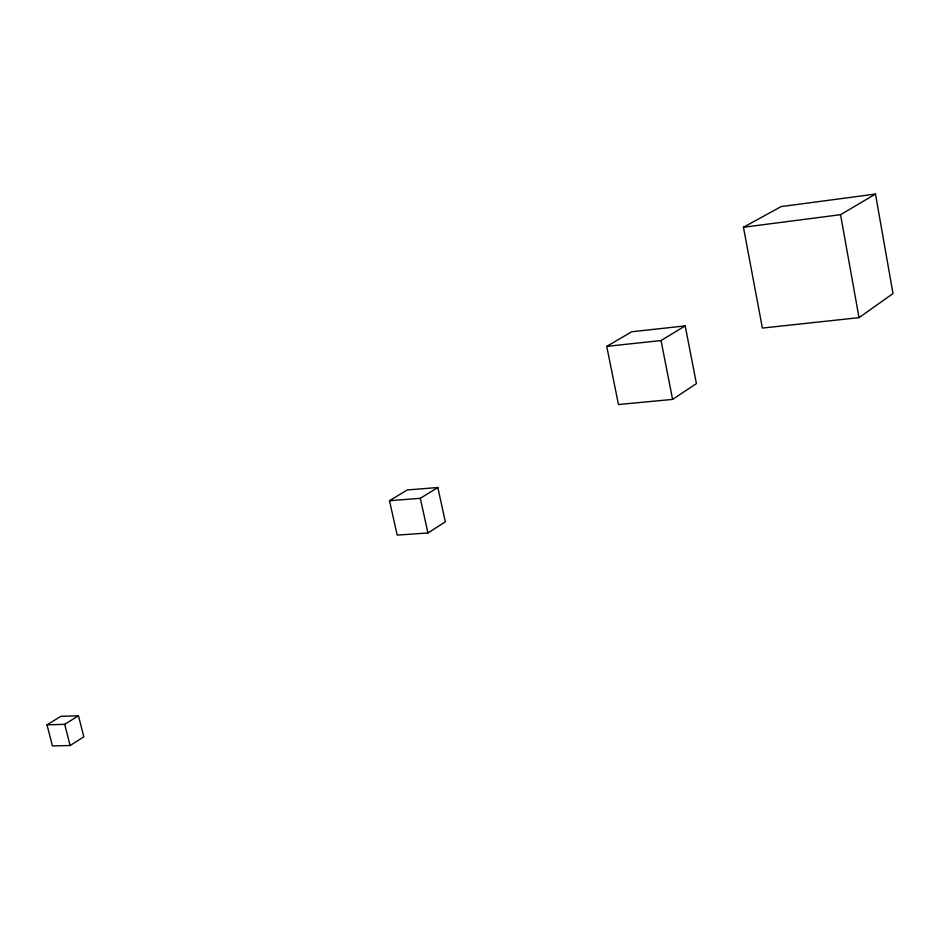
<?xml version="1.0" encoding="UTF-8"?>
<svg xmlns="http://www.w3.org/2000/svg" width="940" height="940" viewBox="0 0 940 940"><rect width="100%" height="100%" fill="white"/><g stroke="black" fill="none" stroke-linecap="round" stroke-linejoin="round"><path stroke-width="1.41" d="M859.019 317.649L893 293.562L875.481 194.063L781.093 206.6L743.446 227.257L762.387 328.06L859.019 317.649L840.548 214.684L875.481 194.063M672.605 399.406L696.411 383.59L685.19 325.886L631.75 331.761L606.746 346.378L618.461 404.529L672.605 399.406L661.032 340.55L685.19 325.886M427.947 532.968L445.325 521.782L437.829 487.519L407.279 489.952L389.489 500.703L397.173 535.107L427.947 532.968L420.298 498.318L437.829 487.519M70.124 745.514L83.825 736.843L78.455 715.798L60.842 716.339L47 724.834L52.44 745.937L70.124 745.514L64.696 724.329L78.455 715.798M743.446 227.257L840.548 214.684M606.746 346.378L661.032 340.55M389.489 500.703L420.298 498.318M47 724.834L64.696 724.329"/></g></svg>
